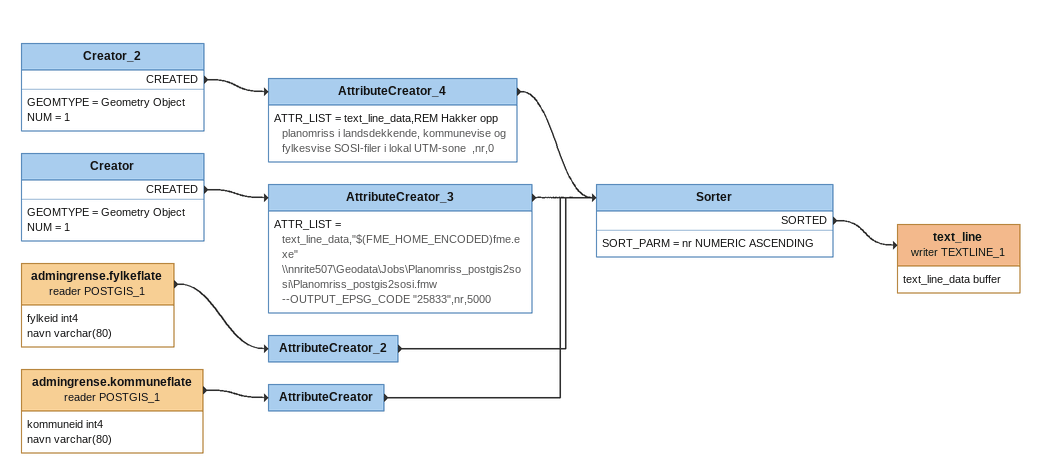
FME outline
Creator_2
    GEOMTYPE = Geometry Object
    NUM = 1
    CREATED -> AttributeCreator_4
AttributeCreator_4
    ATTR_LIST = text_line_data,REM Hakker opp planomriss i landsdekkende, kommunevise og fylkesvise SOSI-filer i lokal UTM-sone  ,nr,0
    -> Sorter
Creator
    GEOMTYPE = Geometry Object
    NUM = 1
    CREATED -> AttributeCreator_3
AttributeCreator_3
    ATTR_LIST = text_line_data,"$(FME_HOME_ENCODED)fme.exe" \\nnrite507\Geodata\Jobs\Planomriss_postgis2sosi\Planomriss_postgis2sosi.fmw --OUTPUT_EPSG_CODE "25833",nr,5000
    -> Sorter
admingrense.fylkeflate (reader POSTGIS_1)
    attributes: fylkeid int4, navn varchar(80)
    -> AttributeCreator_2
AttributeCreator_2
    -> Sorter
admingrense.kommuneflate (reader POSTGIS_1)
    attributes: kommuneid int4, navn varchar(80)
    -> AttributeCreator
AttributeCreator
    -> Sorter
Sorter
    SORT_PARM = nr NUMERIC ASCENDING
    SORTED -> text_line (writer TEXTLINE_1)
text_line (writer TEXTLINE_1)
    attributes: text_line_data buffer
